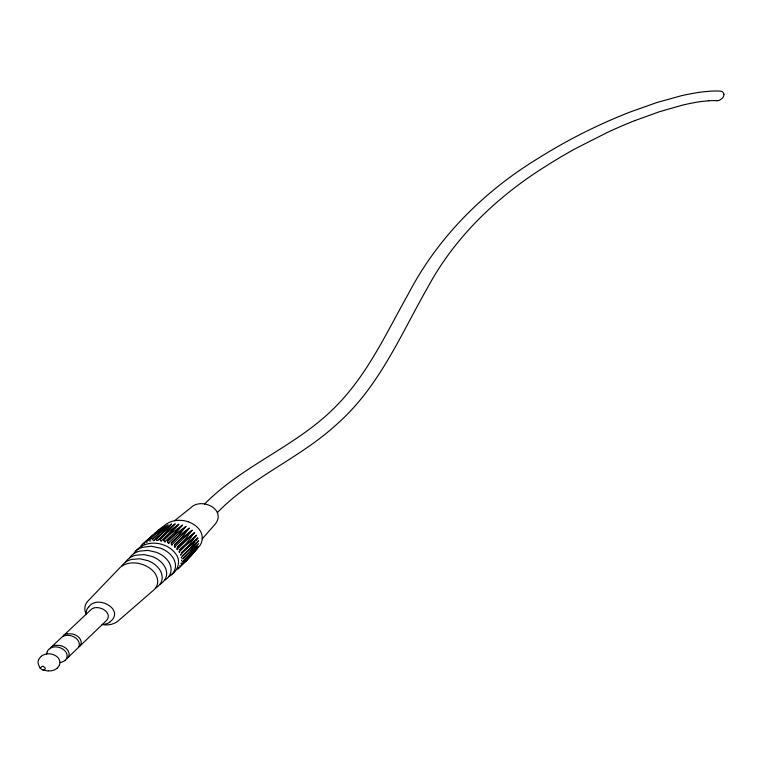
<?xml version="1.0" encoding="UTF-8"?>
<svg xmlns="http://www.w3.org/2000/svg" width="762" height="762" viewBox="0 0 762 762"><rect width="100%" height="100%" fill="white"/><g stroke="black" fill="none" stroke-linecap="round" stroke-linejoin="round"><path stroke-width="1.14" d="M178.089 568.985L186.957 560.327L198.853 546.783C203.635 541.811 203.178 533.514 198.577 528.59A33.538 25.003 -23.1 0 0 188.204 521.779M142.265 545.259L141.637 545.916M177.746 568.357L178.394 567.709M179.661 552.393L179.137 551.526M144.647 543.382L143.856 543.925M180.956 555.231L180.623 554.345M65.046 660.311L65.789 659.597A4.972 3.705 -23.1 0 0 66.599 658.606C70.19 649.357 54.293 643.033 48.682 649.538M147.504 541.906L146.571 542.315M181.613 558.117L181.48 557.222M177.47 547.373L184.366 540.772L194.539 532.657L193.167 534.505M179.775 550.059L196.472 535.267L194.367 538.105M174.631 544.954L181.547 538.363L192.091 530.266L189.69 533.467M192.472 535.448L192.1 535.934M181.499 552.936L197.815 538.029L196.139 540.268M193.634 539.086L188.271 546.116L181.404 552.736M191.491 536.753L186.528 543.258L179.642 549.869M195.015 541.763L189.386 549.078L182.518 555.708M189.09 534.248L184.185 540.591L177.289 547.192M182.575 555.917L198.549 540.839L196.682 543.287M171.364 542.887L178.298 536.305L189.186 528.18L181.337 538.21L174.422 544.801M196.425 543.611L189.814 552.05L182.966 558.689M167.764 541.239L174.708 534.667L185.928 526.466L178.06 536.181L171.126 542.763M163.944 540.048L170.907 533.486L182.423 525.17L174.45 534.572L167.507 541.134M192.243 554.212L196.882 548.792L181.727 564.518M190.91 555.831L195.11 551.002L185.395 561.813M202.273 538.81L215.532 523.751C226.333 509.13 201.406 497.167 190.91 507.635L174.555 520.741M160.03 539.353L167.002 532.8L178.765 524.332L163.678 539.982M156.124 539.182L163.116 532.638L175.07 523.97L159.753 539.325M133.683 553.736A12.43 9.268 -23.1 0 1 135.369 551.545C141.732 543.258 153.676 541.315 163.173 544.811A37.005 27.584 -23.1 0 1 175.508 553.574C181.356 560.365 178.108 570.738 171.164 574.891M187.433 557.022L183.709 560.803M152.371 539.534L159.372 533L171.469 524.113L155.858 539.191M181.813 564.337L188.652 557.689L198.063 546.306L182.69 561.794M182.975 558.898L198.625 543.63L189.567 554.955L182.728 561.594M181.194 557.613L198.549 540.839M180.442 554.774L197.815 538.029M217.465 512.474C250.727 478.126 296.228 459.696 332.051 428.463A191.633 142.865 -23.1 0 0 341.319 420.129C380.6 383.543 401.498 333.318 427.644 287.55C454.695 237.182 497.053 196.729 545.201 166.592A396.516 295.589 -23.1 0 1 575.434 148.638L607.162 132.54A376.838 280.921 -23.1 0 1 634.898 120.577M66.599 658.606A4.934 3.677 -23.1 0 0 67.675 657.797L77.915 647.957A5.02 3.743 -23.1 0 0 78.705 646.986A5.563 4.143 -23.1 0 0 79.153 646.109C80.81 637.946 69.113 632.879 62.703 636.537A5.001 3.734 -23.1 0 0 61.96 637.051L51.292 647.09A4.943 3.686 -23.1 0 0 50.473 648.071M78.705 646.986A4.972 3.705 -23.1 0 0 79.762 646.186L106.899 620.116C113.109 611.572 96.936 603.733 90.992 609.667L63.513 635.565A4.982 3.715 -23.1 0 0 62.703 636.537M179.07 551.993L196.472 535.267M150.752 540.877L149.704 541.144M177.765 549.678L177.098 549.364L194.539 532.657M174.46 546.459L174.612 546.945L192.091 530.266M171.412 544.363L171.669 544.84L189.186 528.18M168.021 542.649L168.373 543.096L185.928 526.466M204.568 504.073C238.458 469.525 284.359 450.847 321.145 419.948A174.574 130.14 -23.1 0 0 336.08 406.146C367.76 374.132 386.563 332.565 408.394 293.808C437.817 237.306 484.175 191.148 538.391 158.201A408.118 304.238 -23.1 0 1 630.022 112.062L657.101 102.46L681.133 95.793A193.443 144.209 -23.1 0 1 686.562 94.593L695.458 92.916A135.131 100.736 -23.1 0 1 702.383 91.907L710.717 91.154A70.733 52.73 -23.1 0 1 720.433 91.145A5.305 3.953 -23.1 0 1 723.814 94.336M164.382 541.372L164.83 541.772L182.423 525.17M160.62 540.563L161.134 540.906L178.765 524.332M156.839 540.258L157.41 540.534L175.07 523.97M88.621 607.219C96.955 593.931 125.111 609.667 110.433 621.468A7.477 5.572 -23.1 0 1 109.642 622.135M153.162 540.448L153.772 540.658L171.469 524.113M145.742 541.753L152.762 535.219L164.935 525.837L155.658 533.952M148.647 540.477L155.886 533.867L168.05 524.742L152.124 539.582M142.894 543.677L162.211 527.361L145.542 541.858M140.922 545.706L142.57 544.182M181.68 560.089L181.604 560.956M154.419 533.543L165.259 524.875C171.602 519.903 180.508 519.208 187.995 521.694M41.358 656.32L40.777 656.815A8.592 6.41 -23.1 0 0 38.595 659.882M150.419 538.829L151.086 538.343M153.772 540.658L154.286 540.334M181.213 562.842L180.937 563.67M157.41 540.534L158.01 540.296M634.898 120.587L659.178 111.814L681.904 105.28A180.613 134.645 -23.1 0 1 686.962 104.108L695.115 102.479A121.282 90.411 -23.1 0 1 701.373 101.508L708.727 100.775M180.108 565.414L179.642 566.156M60.693 662.454L59.903 662.616M161.134 540.906L161.792 540.763M67.085 633.803L72.619 633.974A17.878 13.325 -23.1 0 1 80.191 639.108L81.229 641.594L81.001 644.338A5.248 3.915 -23.1 0 1 79.762 646.186M176.555 569.624L176.584 569.614A3.715 2.772 -23.1 0 0 177.032 569.528M164.83 541.772L165.535 541.715M168.373 543.096L169.107 543.135M102.213 624.621C107.766 625.535 113.909 624.564 118.281 620.83L153.695 590.064A11.22 8.363 -23.1 0 0 155.067 588.683C160.001 583.178 157.391 574.624 152.248 570.224A37.671 28.08 -23.1 0 0 144.951 565.423C137.503 562.137 128.006 561.565 121.177 566.576A11.22 8.363 -23.1 0 0 119.71 567.89L87.954 601.028C84.477 604.399 83.858 610.01 86.211 614.172M171.669 544.84L172.403 544.982M40.929 668.693A4.515 3.372 -23.1 0 0 42.367 669.722A3.905 2.915 -23.1 0 0 42.777 669.855C44.548 670.636 46.339 668.303 44.406 667.15C40.596 663.626 40.586 671.998 39.262 666.14A13.411 10.001 -23.1 0 1 38.519 664.674L38.452 664.493A11.906 8.877 -23.1 0 1 38.252 663.759A10.116 7.534 -23.1 0 1 38.481 660.13M60.427 645.519L54.874 645.328A5.667 4.22 -23.1 0 0 51.254 647.062M42.777 669.855L46.158 670.646A13.383 9.982 -23.1 0 0 48.044 670.951M174.612 546.945L175.317 547.183M177.06 548.878L177.098 549.364M723.89 94.317L723.9 94.745A6.753 5.029 -23.1 0 1 722.138 98.46L719.404 100.27A5.048 3.762 -23.1 0 1 716.813 100.698M171.269 544.03A3.248 2.419 -23.1 0 1 171.174 543.649M174.384 546.116A3.448 2.572 -23.1 0 1 174.365 545.725M167.811 542.334A3.086 2.296 -23.1 0 1 167.659 541.972M156.562 539.896A1.019 0.762 -23.1 0 1 156.229 539.753M164.23 540.953A1.276 0.953 -23.1 0 1 163.954 540.715M160.401 540.163A1.162 0.867 -23.1 0 1 160.087 539.982M177.06 548.526A3.81 2.838 -23.1 0 1 177.108 548.145M67.675 657.797A5.21 3.886 -23.1 0 0 68.904 655.939L69.18 653.548L68.094 650.681A18.174 13.545 -23.1 0 0 60.408 645.557M63.484 635.546A5.696 4.239 -23.1 0 1 67.085 633.841M65.103 660.359A7.668 5.715 -23.1 0 1 60.741 662.359M125.73 561.842A12.687 9.458 -23.1 0 1 135.969 555.212L143.961 554.584L152.248 556.508A38.052 28.365 -23.1 0 1 162.306 563.28C165.859 567.08 167.945 572.862 165.821 577.882A12.202 9.096 -23.1 0 1 160.125 584.159M121.796 565.966A12.459 9.287 -23.1 0 1 131.921 559.384L139.798 558.775L147.961 560.68A37.662 28.08 -23.1 0 1 157.886 567.366C161.392 571.109 163.468 576.805 161.392 581.749A11.982 8.934 -23.1 0 1 155.734 587.969M47.215 651.786A6.896 5.134 -23.1 0 1 48.635 649.51M46.72 653.996A9.506 7.087 -23.1 0 1 47.12 651.986M135.322 551.517A13.164 9.811 -23.1 0 1 142.465 547.326L151.162 546.202L160.734 548.23A38.814 28.937 -23.1 0 1 171.05 555.184C174.698 559.089 176.813 565.052 174.622 570.195A12.535 9.344 -23.1 0 1 168.764 576.634M708.717 100.794A58.703 43.758 -23.1 0 1 716.823 100.67M129.645 557.755A12.906 9.62 -23.1 0 1 139.998 551.069L148.104 550.412L156.505 552.355A38.433 28.651 -23.1 0 1 166.688 559.222C170.288 563.07 172.393 568.947 170.231 574.024A12.421 9.258 -23.1 0 1 164.43 580.415M57.493 667.912A9.268 6.906 -23.1 0 1 48.339 670.836M59.446 664.845A8.62 6.429 -23.1 0 1 57.407 667.845M59.503 664.759A10.096 7.525 -23.1 0 0 59.75 661.102C58.884 656.568 53.435 653.986 49.682 653.844A9.554 7.125 -23.1 0 0 41.358 656.206M109.747 622.268A10.297 7.677 -23.1 0 1 102.365 624.402M86.544 613.972A9.554 7.125 -23.1 0 1 88.44 607.133"/></g></svg>
